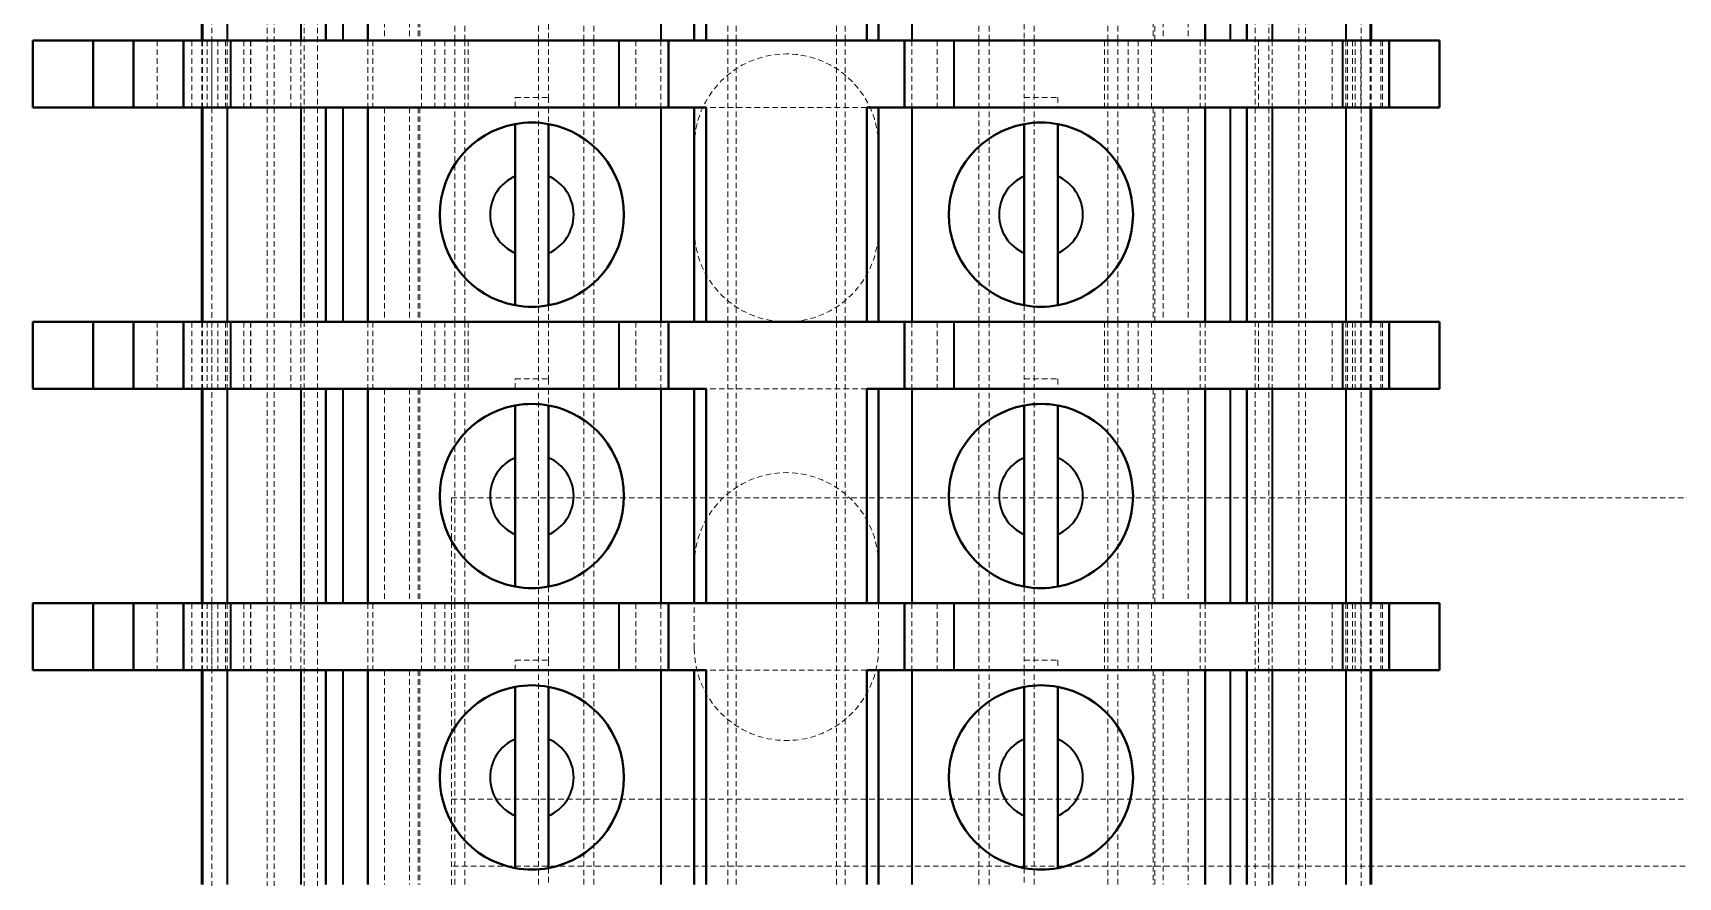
# Model space of a CAD drawing. Header units: inches. Extents: x 6934 to 18973, y 4254 to 7629.
# Drawn here: x 16751.78 to 16800.9, y 4827.13 to 4852.33 of the extents above; entities that cross this region are included whole.
import ezdxf

# ---------------------------------------------------------------- set-up
doc = ezdxf.new("R2010")
doc.units = ezdxf.units.IN
doc.header["$MEASUREMENT"] = 0
doc.linetypes.add('입력 정류부 ASSY$0$DASHED', pattern=[0.2067, 0.1654, -0.0413])
for name, color, linetype, lineweight, true_color in [('입력 정류부 ASSY$0$가려진 것(ISO)', 2, '입력 정류부 ASSY$0$DASHED', 18, 0xffff00), ('입력 정류부 ASSY$0$가려진 좁은 것(ISO)', 2, '입력 정류부 ASSY$0$DASHED', 18, 0xffff00), ('입력 정류부 ASSY$0$가시적인 것(ISO)', 3, 'Continuous', 40, 0x00ff00), ('입력 정류부 ASSY$0$가시적인 좁은 것(ISO)', 3, 'Continuous', 35, 0x00ff00)]:
    doc.layers.add(name, color=color, linetype=linetype, lineweight=lineweight, true_color=true_color)

# ---------------------------------------------------------------- blocks, each defined once
blk = doc.blocks.new('입력 정류부 ASSY')
at = {"layer": '입력 정류부 ASSY$0$가려진 것(ISO)'}
for p, q in [((104.904, 738.44), (104.904, 460.44)), ((105.804, 738.44), (105.804, 460.44)), ((106.204, 738.44), (106.204, 460.44)), ((134.204, 738.44), (134.204, 460.44)), ((134.604, 738.44), (134.604, 460.44)), ((135.504, 738.44), (135.504, 460.44)), ((104.704, 729.94), (104.704, 470.79)), ((135.704, 729.94), (135.704, 468.54)), ((110.304, 600.49), (110.304, 592.09)), ((110.604, 600.49), (110.604, 592.09)), ((112.804, 600.49), (112.804, 592.09)), ((114.154, 600.49), (114.154, 592.09)), ((114.454, 600.49), (114.454, 592.09)), ((118.454, 600.49), (118.454, 592.09)), ((118.704, 600.49), (118.704, 592.09)), ((121.704, 600.49), (121.704, 592.09)), ((121.954, 600.49), (121.954, 592.09)), ((125.954, 600.49), (125.954, 592.09)), ((126.254, 600.49), (126.254, 592.09)), ((127.604, 600.49), (127.604, 592.09)), ((129.804, 600.49), (129.804, 592.09)), ((130.104, 600.49), (130.104, 592.09)), ((108.204, 598.49), (108.204, 592.09)), ((108.954, 598.49), (108.954, 592.09)), ((109.204, 598.49), (109.204, 592.09)), ((109.254, 598.49), (109.254, 592.09)), ((131.154, 598.49), (131.154, 592.09)), ((131.204, 592.09), (131.204, 598.49)), ((131.454, 598.49), (131.454, 592.09)), ((132.204, 598.49), (132.204, 592.09)), ((113.104, 592.586), (113.104, 592.09)), ((127.304, 592.586), (127.304, 592.09)), ((102.454, 592.09), (102.454, 590.09)), ((102.746, 592.09), (102.746, 590.09)), ((102.904, 592.09), (102.904, 590.09)), ((103.05, 592.09), (103.05, 590.09)), ((103.454, 592.09), (103.454, 590.09)), ((104.004, 592.09), (104.004, 590.09)), ((104.204, 592.09), (104.204, 590.09)), ((104.211, 592.09), (104.211, 590.09)), ((105.404, 592.09), (105.404, 590.09)), ((107.704, 592.09), (107.704, 590.09)), ((107.854, 592.09), (107.854, 590.09)), ((109.304, 592.09), (109.304, 590.09)), ((110.304, 592.09), (110.304, 583.69)), ((110.604, 592.09), (110.604, 583.69)), ((110.704, 592.09), (110.704, 590.09)), ((112.804, 592.09), (112.804, 583.69)), ((113.104, 592.09), (113.104, 590.39)), ((114.154, 592.09), (114.154, 583.69)), ((114.454, 592.09), (114.454, 583.69)), ((115.704, 592.09), (115.704, 590.09)), ((116.454, 592.09), (116.454, 590.09)), ((118.454, 592.09), (118.454, 583.69)), ((118.704, 592.09), (118.704, 583.69)), ((121.704, 592.09), (121.704, 583.69)), ((121.954, 592.09), (121.954, 583.69)), ((123.954, 592.09), (123.954, 590.09)), ((124.704, 592.09), (124.704, 590.09)), ((125.954, 592.09), (125.954, 583.69)), ((126.254, 592.09), (126.254, 583.69)), ((127.304, 592.09), (127.304, 590.39)), ((127.604, 592.09), (127.604, 583.69)), ((129.704, 592.09), (129.704, 590.09)), ((129.804, 592.09), (129.804, 583.69)), ((130.104, 592.09), (130.104, 583.69)), ((131.104, 592.09), (131.104, 590.09)), ((132.554, 592.09), (132.554, 590.09)), ((132.704, 592.09), (132.704, 590.09)), ((134.304, 592.09), (134.304, 590.09)), ((136.504, 592.09), (136.504, 590.09)), ((136.954, 592.09), (136.954, 590.09)), ((137.104, 592.09), (137.104, 590.09)), ((137.359, 592.09), (137.359, 590.09)), ((137.663, 592.09), (137.663, 590.09)), ((137.954, 592.09), (137.954, 590.09)), ((138.004, 592.09), (138.004, 590.09)), ((108.204, 590.09), (108.204, 583.69)), ((108.954, 590.09), (108.954, 583.69)), ((109.204, 590.09), (109.204, 583.69)), ((109.254, 590.09), (109.254, 583.69)), ((112.104, 590.09), (112.104, 590.39)), ((112.104, 590.39), (113.104, 590.39)), ((113.104, 590.39), (113.104, 590.09)), ((113.104, 590.09), (113.104, 589.594)), ((122.604, 590.09), (117.804, 590.09)), ((127.304, 590.09), (127.304, 590.39)), ((127.304, 590.39), (128.304, 590.39)), ((127.304, 590.09), (127.304, 589.594)), ((128.304, 590.39), (128.304, 590.09)), ((131.154, 590.09), (131.154, 583.69)), ((131.204, 583.69), (131.204, 590.09)), ((131.454, 590.09), (131.454, 583.69)), ((132.204, 590.09), (132.204, 583.69)), ((113.104, 584.186), (113.104, 583.69)), ((127.304, 584.186), (127.304, 583.69)), ((102.454, 583.69), (102.454, 581.69)), ((102.746, 583.69), (102.746, 581.69)), ((102.904, 583.69), (102.904, 581.69)), ((103.05, 583.69), (103.05, 581.69)), ((103.454, 583.69), (103.454, 581.69)), ((104.004, 583.69), (104.004, 581.69)), ((104.204, 583.69), (104.204, 581.69)), ((104.211, 583.69), (104.211, 581.69)), ((105.404, 583.69), (105.404, 581.69)), ((107.704, 583.69), (107.704, 581.69)), ((107.854, 583.69), (107.854, 581.69)), ((109.304, 583.69), (109.304, 581.69)), ((110.304, 583.69), (110.304, 575.29)), ((110.604, 583.69), (110.604, 575.29)), ((110.704, 583.69), (110.704, 581.69)), ((112.804, 583.69), (112.804, 575.29)), ((113.104, 583.69), (113.104, 581.99)), ((114.154, 583.69), (114.154, 575.29)), ((114.454, 583.69), (114.454, 575.29)), ((115.704, 583.69), (115.704, 581.69)), ((116.454, 583.69), (116.454, 581.69)), ((118.454, 583.69), (118.454, 575.29)), ((118.704, 583.69), (118.704, 575.29)), ((121.704, 583.69), (121.704, 575.29)), ((121.954, 583.69), (121.954, 575.29)), ((123.954, 583.69), (123.954, 581.69)), ((124.704, 583.69), (124.704, 581.69)), ((125.954, 583.69), (125.954, 575.29)), ((126.254, 583.69), (126.254, 575.29)), ((127.304, 583.69), (127.304, 581.99)), ((127.604, 583.69), (127.604, 575.29)), ((129.704, 583.69), (129.704, 581.69)), ((129.804, 583.69), (129.804, 575.29)), ((130.104, 583.69), (130.104, 575.29)), ((131.104, 583.69), (131.104, 581.69)), ((132.554, 583.69), (132.554, 581.69)), ((132.704, 583.69), (132.704, 581.69)), ((134.304, 583.69), (134.304, 581.69)), ((136.504, 583.69), (136.504, 581.69)), ((136.954, 583.69), (136.954, 581.69)), ((137.104, 583.69), (137.104, 581.69)), ((137.359, 583.69), (137.359, 581.69)), ((137.663, 583.69), (137.663, 581.69)), ((137.954, 583.69), (137.954, 581.69)), ((138.004, 583.69), (138.004, 581.69)), ((108.204, 581.69), (108.204, 575.29)), ((108.954, 581.69), (108.954, 575.29)), ((109.204, 581.69), (109.204, 575.29)), ((109.254, 581.69), (109.254, 575.29)), ((112.104, 581.69), (112.104, 581.99)), ((112.104, 581.99), (113.104, 581.99)), ((113.104, 581.99), (113.104, 581.69)), ((113.104, 581.69), (113.104, 581.194)), ((122.604, 581.69), (117.804, 581.69)), ((127.304, 581.69), (127.304, 581.99)), ((127.304, 581.99), (128.304, 581.99)), ((127.304, 581.69), (127.304, 581.194)), ((128.304, 581.99), (128.304, 581.69)), ((131.154, 581.69), (131.154, 575.29)), ((131.204, 575.29), (131.204, 581.69)), ((131.454, 581.69), (131.454, 575.29)), ((132.204, 581.69), (132.204, 575.29)), ((110.204, 578.44), (110.204, 569.44)), ((423.004, 578.44), (110.204, 578.44)), ((113.104, 575.786), (113.104, 575.29)), ((127.304, 575.786), (127.304, 575.29)), ((102.454, 575.29), (102.454, 573.29)), ((102.746, 575.29), (102.746, 573.29)), ((102.904, 575.29), (102.904, 573.29)), ((103.05, 575.29), (103.05, 573.29)), ((103.454, 575.29), (103.454, 573.29)), ((104.004, 575.29), (104.004, 573.29)), ((104.204, 575.29), (104.204, 573.29)), ((104.211, 575.29), (104.211, 573.29)), ((105.404, 575.29), (105.404, 573.29)), ((107.704, 575.29), (107.704, 573.29)), ((107.854, 575.29), (107.854, 573.29)), ((109.304, 575.29), (109.304, 573.29)), ((110.304, 575.29), (110.304, 566.89)), ((110.604, 575.29), (110.604, 566.89)), ((110.704, 575.29), (110.704, 573.29)), ((112.804, 575.29), (112.804, 566.89)), ((113.104, 575.29), (113.104, 573.59)), ((114.154, 575.29), (114.154, 566.89)), ((114.454, 575.29), (114.454, 566.89)), ((115.704, 575.29), (115.704, 573.29)), ((116.454, 575.29), (116.454, 573.29)), ((117.454, 573.94), (117.454, 575.29)), ((118.454, 575.29), (118.454, 566.89)), ((118.704, 575.29), (118.704, 566.89)), ((121.704, 575.29), (121.704, 566.89)), ((121.954, 575.29), (121.954, 566.89)), ((122.954, 575.29), (122.954, 573.94)), ((123.954, 575.29), (123.954, 573.29)), ((124.704, 575.29), (124.704, 573.29)), ((125.954, 575.29), (125.954, 566.89)), ((126.254, 575.29), (126.254, 566.89)), ((127.304, 575.29), (127.304, 573.59)), ((127.604, 575.29), (127.604, 566.89)), ((129.704, 575.29), (129.704, 573.29)), ((129.804, 575.29), (129.804, 566.89)), ((130.104, 575.29), (130.104, 566.89)), ((131.104, 575.29), (131.104, 573.29)), ((132.554, 575.29), (132.554, 573.29)), ((132.704, 575.29), (132.704, 573.29)), ((134.304, 575.29), (134.304, 573.29)), ((136.504, 575.29), (136.504, 573.29)), ((136.954, 575.29), (136.954, 573.29)), ((137.104, 575.29), (137.104, 573.29)), ((137.359, 575.29), (137.359, 573.29)), ((137.663, 575.29), (137.663, 573.29)), ((137.954, 575.29), (137.954, 573.29)), ((138.004, 575.29), (138.004, 573.29)), ((108.204, 573.29), (108.204, 566.89)), ((108.954, 573.29), (108.954, 566.89)), ((109.204, 573.29), (109.204, 566.89)), ((109.254, 573.29), (109.254, 566.89)), ((112.104, 573.29), (112.104, 573.59)), ((112.104, 573.59), (113.104, 573.59)), ((113.104, 573.59), (113.104, 573.29)), ((113.104, 573.29), (113.104, 572.794)), ((122.604, 573.29), (117.804, 573.29)), ((127.304, 573.29), (127.304, 573.59)), ((127.304, 573.59), (128.304, 573.59)), ((127.304, 573.29), (127.304, 572.794)), ((128.304, 573.59), (128.304, 573.29)), ((131.154, 573.29), (131.154, 566.89)), ((131.204, 566.89), (131.204, 573.29)), ((131.454, 573.29), (131.454, 566.89)), ((132.204, 573.29), (132.204, 566.89)), ((110.204, 569.44), (110.204, 565.44)), ((110.204, 569.44), (434.704, 569.44)), ((490.204, 567.44), (110.204, 567.44)), ((113.104, 567.386), (113.104, 566.89)), ((127.304, 567.386), (127.304, 566.89))]:
    blk.add_line(p, q, dxfattribs=at)
for centre, start, end in [((120.204, 588.94), 0, 180), ((120.204, 586.44), 180, 0), ((120.204, 576.44), 0, 180), ((120.204, 573.94), 180, 0)]:
    blk.add_arc(centre, 2.75, start, end, dxfattribs=at)
at = {"layer": '입력 정류부 ASSY$0$가려진 좁은 것(ISO)'}
for p, q in [((103.046, 738.44), (103.046, 460.44)), ((137.363, 738.44), (137.363, 460.44)), ((101.411, 592.09), (101.411, 590.09)), ((102.771, 592.09), (102.771, 590.09)), ((103.224, 592.09), (103.224, 590.09)), ((103.504, 592.09), (103.504, 590.09)), ((105.704, 592.09), (105.704, 590.09)), ((109.704, 592.09), (109.704, 590.09)), ((110.004, 592.09), (110.004, 590.09)), ((130.404, 592.09), (130.404, 590.09)), ((130.704, 592.09), (130.704, 590.09)), ((134.704, 592.09), (134.704, 590.09)), ((136.904, 592.09), (136.904, 590.09)), ((137.185, 592.09), (137.185, 590.09)), ((137.638, 592.09), (137.638, 590.09)), ((101.411, 583.69), (101.411, 581.69)), ((102.771, 583.69), (102.771, 581.69)), ((103.224, 583.69), (103.224, 581.69)), ((103.504, 583.69), (103.504, 581.69)), ((105.704, 583.69), (105.704, 581.69)), ((109.704, 583.69), (109.704, 581.69)), ((110.004, 583.69), (110.004, 581.69)), ((130.404, 583.69), (130.404, 581.69)), ((130.704, 583.69), (130.704, 581.69)), ((134.704, 583.69), (134.704, 581.69)), ((136.904, 583.69), (136.904, 581.69)), ((137.185, 583.69), (137.185, 581.69)), ((137.638, 583.69), (137.638, 581.69)), ((101.411, 575.29), (101.411, 573.29)), ((102.771, 575.29), (102.771, 573.29)), ((103.224, 575.29), (103.224, 573.29)), ((103.504, 575.29), (103.504, 573.29)), ((105.704, 575.29), (105.704, 573.29)), ((109.704, 575.29), (109.704, 573.29)), ((110.004, 575.29), (110.004, 573.29)), ((130.404, 575.29), (130.404, 573.29)), ((130.704, 575.29), (130.704, 573.29)), ((134.704, 575.29), (134.704, 573.29)), ((136.904, 575.29), (136.904, 573.29)), ((137.185, 575.29), (137.185, 573.29)), ((137.638, 575.29), (137.638, 573.29))]:
    blk.add_line(p, q, dxfattribs=at)
at = {"layer": '입력 정류부 ASSY$0$가시적인 것(ISO)'}
for p, q in [((102.746, 598.49), (102.746, 592.09)), ((106.454, 598.49), (106.454, 592.09)), ((107.704, 598.49), (107.704, 592.09)), ((117.454, 598.49), (117.454, 592.09)), ((117.804, 598.49), (117.804, 592.09)), ((122.604, 598.49), (122.604, 592.09)), ((122.954, 598.49), (122.954, 592.09)), ((132.704, 598.49), (132.704, 592.09)), ((133.954, 598.49), (133.954, 592.09)), ((137.663, 598.49), (137.663, 592.09)), ((99.504, 592.09), (97.704, 592.09)), ((97.704, 592.09), (97.704, 590.09)), ((100.704, 592.09), (99.504, 592.09)), ((99.504, 592.09), (99.504, 590.09)), ((102.204, 592.09), (100.704, 592.09)), ((100.704, 592.09), (100.704, 590.09)), ((102.204, 592.09), (103.604, 592.09)), ((102.204, 592.09), (102.204, 590.09)), ((115.204, 592.09), (103.604, 592.09)), ((115.204, 592.09), (116.681, 592.09)), ((123.727, 592.09), (116.681, 592.09)), ((116.681, 592.09), (116.681, 590.09)), ((122.604, 592.09), (117.804, 592.09)), ((123.727, 592.09), (125.204, 592.09)), ((123.727, 592.09), (123.727, 590.09)), ((136.804, 592.09), (125.204, 592.09)), ((136.804, 592.09), (138.204, 592.09)), ((139.704, 592.09), (138.204, 592.09)), ((138.204, 592.09), (138.204, 590.09)), ((139.704, 592.09), (139.704, 590.09)), ((99.504, 590.09), (97.704, 590.09)), ((100.704, 590.09), (99.504, 590.09)), ((102.204, 590.09), (100.704, 590.09)), ((102.204, 590.09), (103.604, 590.09)), ((102.746, 590.09), (102.746, 583.69)), ((115.204, 590.09), (103.604, 590.09)), ((106.454, 590.09), (106.454, 583.69)), ((107.704, 590.09), (107.704, 583.69)), ((115.204, 590.09), (116.681, 590.09)), ((117.804, 590.09), (116.681, 590.09)), ((117.454, 590.09), (117.454, 583.69)), ((117.804, 590.09), (117.804, 583.69)), ((122.604, 590.09), (122.604, 583.69)), ((123.727, 590.09), (122.604, 590.09)), ((122.954, 590.09), (122.954, 583.69)), ((123.727, 590.09), (125.204, 590.09)), ((136.804, 590.09), (125.204, 590.09)), ((132.704, 590.09), (132.704, 583.69)), ((133.954, 590.09), (133.954, 583.69)), ((136.804, 590.09), (138.204, 590.09)), ((137.663, 590.09), (137.663, 583.69)), ((139.704, 590.09), (138.204, 590.09)), ((112.104, 585.745), (112.104, 588.036)), ((113.104, 588.036), (113.104, 585.745)), ((127.304, 585.745), (127.304, 588.036)), ((128.304, 588.036), (128.304, 585.745)), ((99.504, 583.69), (97.704, 583.69)), ((97.704, 583.69), (97.704, 581.69)), ((100.704, 583.69), (99.504, 583.69)), ((99.504, 583.69), (99.504, 581.69)), ((102.204, 583.69), (100.704, 583.69)), ((100.704, 583.69), (100.704, 581.69)), ((102.204, 583.69), (103.604, 583.69)), ((102.204, 583.69), (102.204, 581.69)), ((115.204, 583.69), (103.604, 583.69)), ((115.204, 583.69), (116.681, 583.69)), ((123.727, 583.69), (116.681, 583.69)), ((116.681, 583.69), (116.681, 581.69)), ((122.604, 583.69), (117.804, 583.69)), ((123.727, 583.69), (125.204, 583.69)), ((123.727, 583.69), (123.727, 581.69)), ((136.804, 583.69), (125.204, 583.69)), ((136.804, 583.69), (138.204, 583.69)), ((139.704, 583.69), (138.204, 583.69)), ((138.204, 583.69), (138.204, 581.69)), ((139.704, 583.69), (139.704, 581.69)), ((99.504, 581.69), (97.704, 581.69)), ((100.704, 581.69), (99.504, 581.69)), ((102.204, 581.69), (100.704, 581.69)), ((102.204, 581.69), (103.604, 581.69)), ((102.746, 581.69), (102.746, 575.29)), ((115.204, 581.69), (103.604, 581.69)), ((106.454, 581.69), (106.454, 575.29)), ((107.704, 581.69), (107.704, 575.29)), ((115.204, 581.69), (116.681, 581.69)), ((117.804, 581.69), (116.681, 581.69)), ((117.454, 581.69), (117.454, 575.29)), ((117.804, 581.69), (117.804, 575.29)), ((122.604, 581.69), (122.604, 575.29)), ((123.727, 581.69), (122.604, 581.69)), ((122.954, 581.69), (122.954, 575.29)), ((123.727, 581.69), (125.204, 581.69)), ((136.804, 581.69), (125.204, 581.69)), ((132.704, 581.69), (132.704, 575.29)), ((133.954, 581.69), (133.954, 575.29)), ((136.804, 581.69), (138.204, 581.69)), ((137.663, 581.69), (137.663, 575.29)), ((139.704, 581.69), (138.204, 581.69)), ((112.104, 577.345), (112.104, 579.636)), ((113.104, 579.636), (113.104, 577.345)), ((127.304, 577.345), (127.304, 579.636)), ((128.304, 579.636), (128.304, 577.345)), ((99.504, 575.29), (97.704, 575.29)), ((97.704, 575.29), (97.704, 573.29)), ((100.704, 575.29), (99.504, 575.29)), ((99.504, 575.29), (99.504, 573.29)), ((102.204, 575.29), (100.704, 575.29)), ((100.704, 575.29), (100.704, 573.29)), ((102.204, 575.29), (103.604, 575.29)), ((102.204, 575.29), (102.204, 573.29)), ((115.204, 575.29), (103.604, 575.29)), ((115.204, 575.29), (116.681, 575.29)), ((123.727, 575.29), (116.681, 575.29)), ((116.681, 575.29), (116.681, 573.29)), ((122.604, 575.29), (117.804, 575.29)), ((123.727, 575.29), (125.204, 575.29)), ((123.727, 575.29), (123.727, 573.29)), ((136.804, 575.29), (125.204, 575.29)), ((136.804, 575.29), (138.204, 575.29)), ((139.704, 575.29), (138.204, 575.29)), ((138.204, 575.29), (138.204, 573.29)), ((139.704, 575.29), (139.704, 573.29)), ((99.504, 573.29), (97.704, 573.29)), ((100.704, 573.29), (99.504, 573.29)), ((102.204, 573.29), (100.704, 573.29)), ((102.204, 573.29), (103.604, 573.29)), ((102.746, 573.29), (102.746, 566.89)), ((115.204, 573.29), (103.604, 573.29)), ((106.454, 573.29), (106.454, 566.89)), ((107.704, 573.29), (107.704, 566.89)), ((115.204, 573.29), (116.681, 573.29)), ((117.804, 573.29), (116.681, 573.29)), ((117.454, 573.29), (117.454, 566.89)), ((117.804, 573.29), (117.804, 566.89)), ((122.604, 573.29), (122.604, 566.89)), ((123.727, 573.29), (122.604, 573.29)), ((122.954, 573.29), (122.954, 566.89)), ((123.727, 573.29), (125.204, 573.29)), ((136.804, 573.29), (125.204, 573.29)), ((132.704, 573.29), (132.704, 566.89)), ((133.954, 573.29), (133.954, 566.89)), ((136.804, 573.29), (138.204, 573.29)), ((137.663, 573.29), (137.663, 566.89)), ((139.704, 573.29), (138.204, 573.29)), ((112.104, 568.945), (112.104, 571.236)), ((113.104, 571.236), (113.104, 568.945)), ((127.304, 568.945), (127.304, 571.236)), ((128.304, 571.236), (128.304, 568.945))]:
    blk.add_line(p, q, dxfattribs=at)
for centre, start, end in [((112.604, 586.89), 100.4757, 259.5243), ((112.604, 586.89), 79.5243, 100.4757), ((112.604, 586.89), 280.4757, 79.5243), ((127.804, 586.89), 100.4757, 259.5243), ((127.804, 586.89), 79.5243, 100.4757), ((127.804, 586.89), 280.4757, 79.5243), ((112.604, 586.89), 259.5243, 280.4757), ((127.804, 586.89), 259.5243, 280.4757), ((112.604, 578.49), 100.4757, 259.5243), ((112.604, 578.49), 79.5243, 100.4757), ((112.604, 578.49), 280.4757, 79.5243), ((127.804, 578.49), 100.4757, 259.5243), ((127.804, 578.49), 79.5243, 100.4757), ((127.804, 578.49), 280.4757, 79.5243), ((112.604, 578.49), 259.5243, 280.4757), ((127.804, 578.49), 259.5243, 280.4757), ((112.604, 570.09), 79.5243, 100.4757), ((127.804, 570.09), 79.5243, 100.4757), ((112.604, 570.09), 100.4757, 259.5243), ((112.604, 570.09), 280.4757, 79.5243), ((127.804, 570.09), 100.4757, 259.5243), ((127.804, 570.09), 280.4757, 79.5243), ((112.604, 570.09), 259.5243, 280.4757), ((127.804, 570.09), 259.5243, 280.4757)]:
    blk.add_arc(centre, 2.75, start, end, dxfattribs=at)
for points, knots in [([(112.104, 588.036), (112.104, 588.236), (112.104, 588.472), (112.104, 588.831), (112.104, 589.02), (112.104, 589.286), (112.104, 589.41), (112.104, 589.551), (112.104, 589.577), (112.104, 589.594)], [0.7826557, 0.7826557, 0.7826557, 0.7826557, 0.8426253, 0.8426253, 0.8991856, 0.8991856, 0.9546323, 0.9546323, 1.009615, 1.009615, 1.009615, 1.009615]), ([(113.104, 589.594), (113.104, 589.577), (113.104, 589.551), (113.104, 589.41), (113.104, 589.286), (113.104, 589.02), (113.104, 588.831), (113.104, 588.472), (113.104, 588.236), (113.104, 588.036)], [0.3365383, 0.3365383, 0.3365383, 0.3365383, 0.391521, 0.391521, 0.4469677, 0.4469677, 0.503528, 0.503528, 0.5634976, 0.5634976, 0.5634976, 0.5634976]), ([(127.304, 588.036), (127.304, 588.236), (127.304, 588.472), (127.304, 588.831), (127.304, 589.02), (127.304, 589.286), (127.304, 589.41), (127.304, 589.551), (127.304, 589.577), (127.304, 589.594)], [0.7826557, 0.7826557, 0.7826557, 0.7826557, 0.8426253, 0.8426253, 0.8991856, 0.8991856, 0.9546323, 0.9546323, 1.009615, 1.009615, 1.009615, 1.009615]), ([(128.304, 589.594), (128.304, 589.577), (128.304, 589.551), (128.304, 589.41), (128.304, 589.286), (128.304, 589.02), (128.304, 588.831), (128.304, 588.472), (128.304, 588.236), (128.304, 588.036)], [0.3365383, 0.3365383, 0.3365383, 0.3365383, 0.391521, 0.391521, 0.4469677, 0.4469677, 0.503528, 0.503528, 0.5634976, 0.5634976, 0.5634976, 0.5634976]), ([(112.104, 584.186), (112.104, 584.203), (112.104, 584.229), (112.104, 584.371), (112.104, 584.495), (112.104, 584.76), (112.104, 584.949), (112.104, 585.309), (112.104, 585.545), (112.104, 585.745)], [0.3365383, 0.3365383, 0.3365383, 0.3365383, 0.391521, 0.391521, 0.4469677, 0.4469677, 0.503528, 0.503528, 0.5634976, 0.5634976, 0.5634976, 0.5634976]), ([(113.104, 585.745), (113.104, 585.545), (113.104, 585.309), (113.104, 584.949), (113.104, 584.76), (113.104, 584.495), (113.104, 584.371), (113.104, 584.229), (113.104, 584.203), (113.104, 584.186)], [0.7826557, 0.7826557, 0.7826557, 0.7826557, 0.8426253, 0.8426253, 0.8991856, 0.8991856, 0.9546323, 0.9546323, 1.009615, 1.009615, 1.009615, 1.009615]), ([(127.304, 584.186), (127.304, 584.203), (127.304, 584.229), (127.304, 584.371), (127.304, 584.495), (127.304, 584.76), (127.304, 584.949), (127.304, 585.309), (127.304, 585.545), (127.304, 585.745)], [0.3365383, 0.3365383, 0.3365383, 0.3365383, 0.391521, 0.391521, 0.4469677, 0.4469677, 0.503528, 0.503528, 0.5634976, 0.5634976, 0.5634976, 0.5634976]), ([(128.304, 585.745), (128.304, 585.545), (128.304, 585.309), (128.304, 584.949), (128.304, 584.76), (128.304, 584.495), (128.304, 584.371), (128.304, 584.229), (128.304, 584.203), (128.304, 584.186)], [0.7826557, 0.7826557, 0.7826557, 0.7826557, 0.8426253, 0.8426253, 0.8991856, 0.8991856, 0.9546323, 0.9546323, 1.009615, 1.009615, 1.009615, 1.009615]), ([(112.104, 579.636), (112.104, 579.836), (112.104, 580.072), (112.104, 580.431), (112.104, 580.62), (112.104, 580.886), (112.104, 581.01), (112.104, 581.151), (112.104, 581.177), (112.104, 581.194)], [0.7826557, 0.7826557, 0.7826557, 0.7826557, 0.8426253, 0.8426253, 0.8991856, 0.8991856, 0.9546323, 0.9546323, 1.009615, 1.009615, 1.009615, 1.009615]), ([(113.104, 581.194), (113.104, 581.177), (113.104, 581.151), (113.104, 581.01), (113.104, 580.886), (113.104, 580.62), (113.104, 580.431), (113.104, 580.072), (113.104, 579.836), (113.104, 579.636)], [0.3365383, 0.3365383, 0.3365383, 0.3365383, 0.391521, 0.391521, 0.4469677, 0.4469677, 0.503528, 0.503528, 0.5634976, 0.5634976, 0.5634976, 0.5634976]), ([(127.304, 579.636), (127.304, 579.836), (127.304, 580.072), (127.304, 580.431), (127.304, 580.62), (127.304, 580.886), (127.304, 581.01), (127.304, 581.151), (127.304, 581.177), (127.304, 581.194)], [0.7826557, 0.7826557, 0.7826557, 0.7826557, 0.8426253, 0.8426253, 0.8991856, 0.8991856, 0.9546323, 0.9546323, 1.009615, 1.009615, 1.009615, 1.009615]), ([(128.304, 581.194), (128.304, 581.177), (128.304, 581.151), (128.304, 581.01), (128.304, 580.886), (128.304, 580.62), (128.304, 580.431), (128.304, 580.072), (128.304, 579.836), (128.304, 579.636)], [0.3365383, 0.3365383, 0.3365383, 0.3365383, 0.391521, 0.391521, 0.4469677, 0.4469677, 0.503528, 0.503528, 0.5634976, 0.5634976, 0.5634976, 0.5634976]), ([(112.104, 575.786), (112.104, 575.803), (112.104, 575.829), (112.104, 575.971), (112.104, 576.095), (112.104, 576.36), (112.104, 576.549), (112.104, 576.909), (112.104, 577.145), (112.104, 577.345)], [0.3365383, 0.3365383, 0.3365383, 0.3365383, 0.391521, 0.391521, 0.4469677, 0.4469677, 0.503528, 0.503528, 0.5634976, 0.5634976, 0.5634976, 0.5634976]), ([(113.104, 577.345), (113.104, 577.145), (113.104, 576.909), (113.104, 576.549), (113.104, 576.36), (113.104, 576.095), (113.104, 575.971), (113.104, 575.829), (113.104, 575.803), (113.104, 575.786)], [0.7826557, 0.7826557, 0.7826557, 0.7826557, 0.8426253, 0.8426253, 0.8991856, 0.8991856, 0.9546323, 0.9546323, 1.009615, 1.009615, 1.009615, 1.009615]), ([(127.304, 575.786), (127.304, 575.803), (127.304, 575.829), (127.304, 575.971), (127.304, 576.095), (127.304, 576.36), (127.304, 576.549), (127.304, 576.909), (127.304, 577.145), (127.304, 577.345)], [0.3365383, 0.3365383, 0.3365383, 0.3365383, 0.391521, 0.391521, 0.4469677, 0.4469677, 0.503528, 0.503528, 0.5634976, 0.5634976, 0.5634976, 0.5634976]), ([(128.304, 577.345), (128.304, 577.145), (128.304, 576.909), (128.304, 576.549), (128.304, 576.36), (128.304, 576.095), (128.304, 575.971), (128.304, 575.829), (128.304, 575.803), (128.304, 575.786)], [0.7826557, 0.7826557, 0.7826557, 0.7826557, 0.8426253, 0.8426253, 0.8991856, 0.8991856, 0.9546323, 0.9546323, 1.009615, 1.009615, 1.009615, 1.009615]), ([(112.104, 571.236), (112.104, 571.436), (112.104, 571.672), (112.104, 572.031), (112.104, 572.22), (112.104, 572.486), (112.104, 572.61), (112.104, 572.751), (112.104, 572.777), (112.104, 572.794)], [0.7826557, 0.7826557, 0.7826557, 0.7826557, 0.8426253, 0.8426253, 0.8991856, 0.8991856, 0.9546323, 0.9546323, 1.009615, 1.009615, 1.009615, 1.009615]), ([(113.104, 572.794), (113.104, 572.777), (113.104, 572.751), (113.104, 572.61), (113.104, 572.486), (113.104, 572.22), (113.104, 572.031), (113.104, 571.672), (113.104, 571.436), (113.104, 571.236)], [0.3365383, 0.3365383, 0.3365383, 0.3365383, 0.391521, 0.391521, 0.4469677, 0.4469677, 0.503528, 0.503528, 0.5634976, 0.5634976, 0.5634976, 0.5634976]), ([(127.304, 571.236), (127.304, 571.436), (127.304, 571.672), (127.304, 572.031), (127.304, 572.22), (127.304, 572.486), (127.304, 572.61), (127.304, 572.751), (127.304, 572.777), (127.304, 572.794)], [0.7826557, 0.7826557, 0.7826557, 0.7826557, 0.8426253, 0.8426253, 0.8991856, 0.8991856, 0.9546323, 0.9546323, 1.009615, 1.009615, 1.009615, 1.009615]), ([(128.304, 572.794), (128.304, 572.777), (128.304, 572.751), (128.304, 572.61), (128.304, 572.486), (128.304, 572.22), (128.304, 572.031), (128.304, 571.672), (128.304, 571.436), (128.304, 571.236)], [0.3365383, 0.3365383, 0.3365383, 0.3365383, 0.391521, 0.391521, 0.4469677, 0.4469677, 0.503528, 0.503528, 0.5634976, 0.5634976, 0.5634976, 0.5634976]), ([(112.104, 567.386), (112.104, 567.403), (112.104, 567.429), (112.104, 567.571), (112.104, 567.695), (112.104, 567.96), (112.104, 568.149), (112.104, 568.509), (112.104, 568.745), (112.104, 568.945)], [0.3365383, 0.3365383, 0.3365383, 0.3365383, 0.391521, 0.391521, 0.4469677, 0.4469677, 0.503528, 0.503528, 0.5634976, 0.5634976, 0.5634976, 0.5634976]), ([(113.104, 568.945), (113.104, 568.745), (113.104, 568.509), (113.104, 568.149), (113.104, 567.96), (113.104, 567.695), (113.104, 567.571), (113.104, 567.429), (113.104, 567.403), (113.104, 567.386)], [0.7826557, 0.7826557, 0.7826557, 0.7826557, 0.8426253, 0.8426253, 0.8991856, 0.8991856, 0.9546323, 0.9546323, 1.009615, 1.009615, 1.009615, 1.009615]), ([(127.304, 567.386), (127.304, 567.403), (127.304, 567.429), (127.304, 567.571), (127.304, 567.695), (127.304, 567.96), (127.304, 568.149), (127.304, 568.509), (127.304, 568.745), (127.304, 568.945)], [0.3365383, 0.3365383, 0.3365383, 0.3365383, 0.391521, 0.391521, 0.4469677, 0.4469677, 0.503528, 0.503528, 0.5634976, 0.5634976, 0.5634976, 0.5634976]), ([(128.304, 568.945), (128.304, 568.745), (128.304, 568.509), (128.304, 568.149), (128.304, 567.96), (128.304, 567.695), (128.304, 567.571), (128.304, 567.429), (128.304, 567.403), (128.304, 567.386)], [0.7826557, 0.7826557, 0.7826557, 0.7826557, 0.8426253, 0.8426253, 0.8991856, 0.8991856, 0.9546323, 0.9546323, 1.009615, 1.009615, 1.009615, 1.009615])]:
    blk.add_open_spline(points, degree=3, knots=knots, dxfattribs=at)
at = {"layer": '입력 정류부 ASSY$0$가시적인 좁은 것(ISO)'}
for p, q in [((102.771, 598.49), (102.771, 592.09)), ((103.504, 598.49), (103.504, 592.09)), ((105.704, 598.49), (105.704, 592.09)), ((106.954, 598.49), (106.954, 592.09)), ((116.454, 598.49), (116.454, 592.09)), ((123.954, 598.49), (123.954, 592.09)), ((133.454, 598.49), (133.454, 592.09)), ((134.704, 598.49), (134.704, 592.09)), ((136.904, 598.49), (136.904, 592.09)), ((137.638, 598.49), (137.638, 592.09)), ((103.604, 592.09), (103.604, 590.09)), ((115.204, 592.09), (115.204, 590.09)), ((125.204, 592.09), (125.204, 590.09)), ((136.804, 592.09), (136.804, 590.09)), ((102.771, 590.09), (102.771, 583.69)), ((103.504, 590.09), (103.504, 583.69)), ((105.704, 590.09), (105.704, 583.69)), ((106.954, 590.09), (106.954, 583.69)), ((116.454, 590.09), (116.454, 583.69)), ((123.954, 590.09), (123.954, 583.69)), ((133.454, 590.09), (133.454, 583.69)), ((134.704, 590.09), (134.704, 583.69)), ((136.904, 590.09), (136.904, 583.69)), ((137.638, 590.09), (137.638, 583.69)), ((103.604, 583.69), (103.604, 581.69)), ((115.204, 583.69), (115.204, 581.69)), ((125.204, 583.69), (125.204, 581.69)), ((136.804, 583.69), (136.804, 581.69)), ((102.771, 581.69), (102.771, 575.29)), ((103.504, 581.69), (103.504, 575.29)), ((105.704, 581.69), (105.704, 575.29)), ((106.954, 581.69), (106.954, 575.29)), ((116.454, 581.69), (116.454, 575.29)), ((123.954, 581.69), (123.954, 575.29)), ((133.454, 581.69), (133.454, 575.29)), ((134.704, 581.69), (134.704, 575.29)), ((136.904, 581.69), (136.904, 575.29)), ((137.638, 581.69), (137.638, 575.29)), ((103.604, 575.29), (103.604, 573.29)), ((115.204, 575.29), (115.204, 573.29)), ((125.204, 575.29), (125.204, 573.29)), ((136.804, 575.29), (136.804, 573.29)), ((102.771, 573.29), (102.771, 566.89)), ((103.504, 573.29), (103.504, 566.89)), ((105.704, 573.29), (105.704, 566.89)), ((106.954, 573.29), (106.954, 566.89)), ((116.454, 573.29), (116.454, 566.89)), ((123.954, 573.29), (123.954, 566.89)), ((133.454, 573.29), (133.454, 566.89)), ((134.704, 573.29), (134.704, 566.89)), ((136.904, 573.29), (136.904, 566.89)), ((137.638, 573.29), (137.638, 566.89))]:
    blk.add_line(p, q, dxfattribs=at)
for centre, start, end in [((112.604, 586.89), 113.5782, 246.4218), ((112.604, 586.89), 293.5782, 66.4218), ((127.804, 586.89), 113.5782, 246.4218), ((127.804, 586.89), 293.5782, 66.4218), ((112.604, 578.49), 113.5782, 246.4218), ((112.604, 578.49), 293.5782, 66.4218), ((127.804, 578.49), 113.5782, 246.4218), ((127.804, 578.49), 293.5782, 66.4218), ((112.604, 570.09), 113.5782, 246.4218), ((112.604, 570.09), 293.5782, 66.4218), ((127.804, 570.09), 113.5782, 246.4218), ((127.804, 570.09), 293.5782, 66.4218)]:
    blk.add_arc(centre, 1.25, start, end, dxfattribs=at)

msp = doc.modelspace()

# ---------------------------------------------------------------- block references
msp.add_blockref('입력 정류부 ASSY', (16654.075, 4260.012))

doc.saveas('drawing.dxf')
